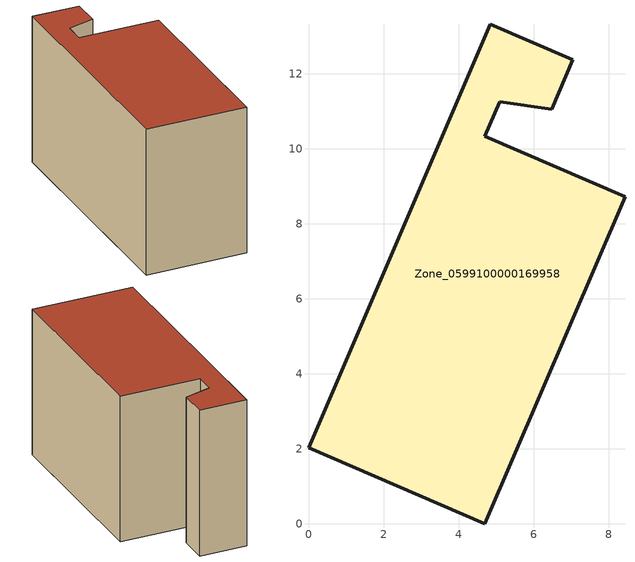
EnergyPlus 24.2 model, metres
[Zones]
Zone_0599100000169958
 floor ground (C_G): 0,2.03 4.85,13.33 7.05,12.38 6.48,11.06 5.1,11.26 4.7,10.34 8.44,8.73 4.7,0 z0
 wall outside (C_F): 4.85,13.33 0,2.03 4.7,0 8.44,8.73 4.7,10.34 5.1,11.26 6.48,11.06 7.05,12.38 4.85,13.33 z0:7.6
 roof outside (C_R): 6.48,11.06 7.05,12.38 4.85,13.33 0,2.03 4.7,0 8.44,8.73 4.7,10.34 5.1,11.26 z7.6
[BUILDING]
Pand.0599100000169958: North Axis=0; Terrain=City; Loads Convergence Tolerance Value=0.04; Temperature Convergence Tolerance Value=0.4; Solar Distribution=FullExterior; Maximum Number of Warmup Days=25; Minimum Number of Warmup Days=1
[Site:Location]
Rotterdam.The.Hague.AP_ZH_NLD Design_Conditions: Latitude=51.96; Longitude=4.45; Time Zone=1; Elevation=-4.5
[SITE:GROUNDTEMPERATURE:BUILDINGSURFACE]
18, 18, 18, 18, 18, 18, 18, 18, 18, 18, 18, 18
[MATERIAL] Thermal Absorptance=0.9; Solar Absorptance=0.7; Visible Absorptance=0.7
Name | Roughness | Thickness | Conductivity | Density | Specific Heat
G.TI.1975-1991 | MediumSmooth | 0.15 | 0.288461 | 540 | 1210
F.TI.1975-1991 | Rough | 0.3 | 0.230769 | 1920 | 840
R.TI.1975-1991 | MediumRough | 0.2 | 0.153846 | 1500 | 1000
[CONSTRUCTION]
C_G: G.TI.1975-1991
C_F: F.TI.1975-1991
C_R: R.TI.1975-1991
[ZONE]
Zone_0599100000169958: Type=1; Multiplier=1; Ceiling Height=Autocalculate; Volume=Autocalculate; Floor Area=autocalculate; Part of Total Floor Area=Yes
[ZONEINFILTRATION:DESIGNFLOWRATE]
Infil_Zone_0599100000169958: Zone or ZoneList or Space or SpaceList=Zone_0599100000169958; Schedule=AlwaysOn; Design Flow Rate Calculation Method=Flow/Area; Flow Rate per Floor Area=0.003; Constant Term Coefficient=1; Temperature Term Coefficient=0; Velocity Term Coefficient=0; Velocity Squared Term Coefficient=0
[HVACTEMPLATE:ZONE:IDEALLOADSAIRSYSTEM]
Zone_0599100000169958: Maximum Heating Supply Air Temperature=50; Minimum Cooling Supply Air Temperature=13; Maximum Heating Supply Air Humidity Ratio=0.0156; Minimum Cooling Supply Air Humidity Ratio=0.0077; Heating Limit=NoLimit; Cooling Limit=NoLimit; Dehumidification Control Type=ConstantSensibleHeatRatio; Cooling Sensible Heat Ratio=0.7; Dehumidification Setpoint=60; Humidification Control Type=None; Humidification Setpoint=30; Outdoor Air Method=None; Outdoor Air Flow Rate per Person=0.00944; Outdoor Air Flow Rate per Zone Floor Area=0; Outdoor Air Flow Rate per Zone=0; Demand Controlled Ventilation Type=None; Outdoor Air Economizer Type=NoEconomizer; Heat Recovery Type=None; Sensible Heat Recovery Effectiveness=0.7; Latent Heat Recovery Effectiveness=0.65
[ZONECONTROL:THERMOSTAT]
ThermostatControl_Zone_0599100000169958: Zone or ZoneList=Zone_0599100000169958; Control Type Schedule=DualSetpointControlType; Control 1=Thermostat_Zone_0599100000169958; Temperature Difference Between Cutout And Setpoint=0
[THERMOSTATSETPOINT:DUALSETPOINT]
Thermostat_Zone_0599100000169958: Heating Setpoint Temperature Schedule=HeatingSetpoint_Zone_0599100000169958; Cooling Setpoint Temperature Schedule=CoolingSetpoint_Zone_0599100000169958
[SCHEDULE:COMPACT]
HeatingSetpoint_Zone_0599100000169958: Through: 12/31, For: AllDays, Until: 24:00, 21
CoolingSetpoint_Zone_0599100000169958: Through: 12/31, For: AllDays, Until: 24:00, 24
DualSetpointControlType: Through: 12/31, For: AllDays, Until: 24:00, 4
AlwaysOn: Through: 12/31, For: AllDays, Until: 24:00, 1
